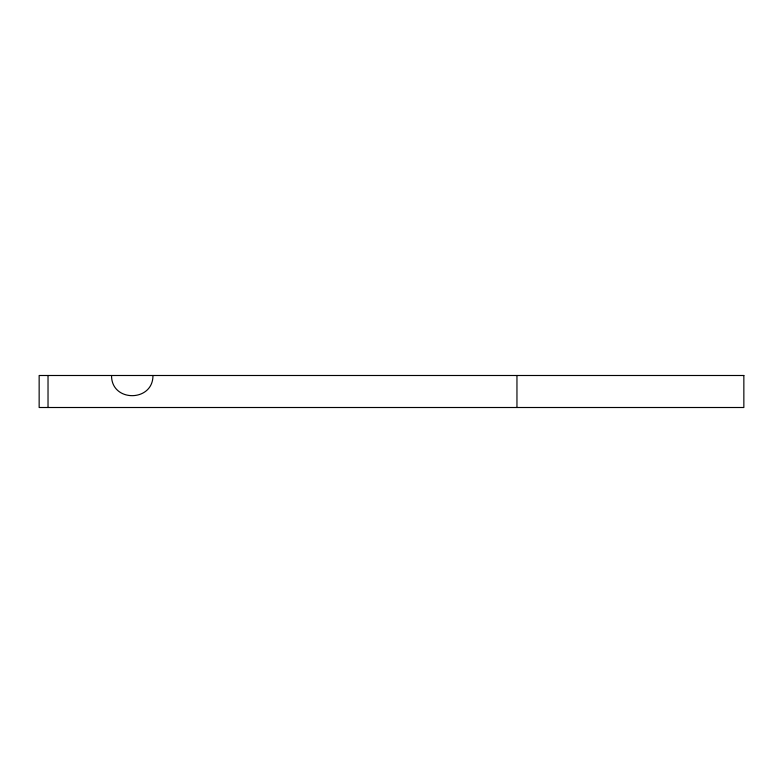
<?xml version="1.0" encoding="UTF-8"?>
<svg xmlns="http://www.w3.org/2000/svg" width="783" height="783" viewBox="0 0 783 783"><rect width="100%" height="100%" fill="white"/><g stroke="black" fill="none" stroke-linecap="round" stroke-linejoin="round"><path stroke-width="1.17" d="M152.949 375.497C153.204 402.237 111.264 402.511 111.548 375.497M516.956 375.497L516.956 407.503M48.027 375.497L48.027 407.503M743.85 375.497L39.15 375.497L39.15 407.503L743.85 407.503L743.85 375.497"/></g></svg>
